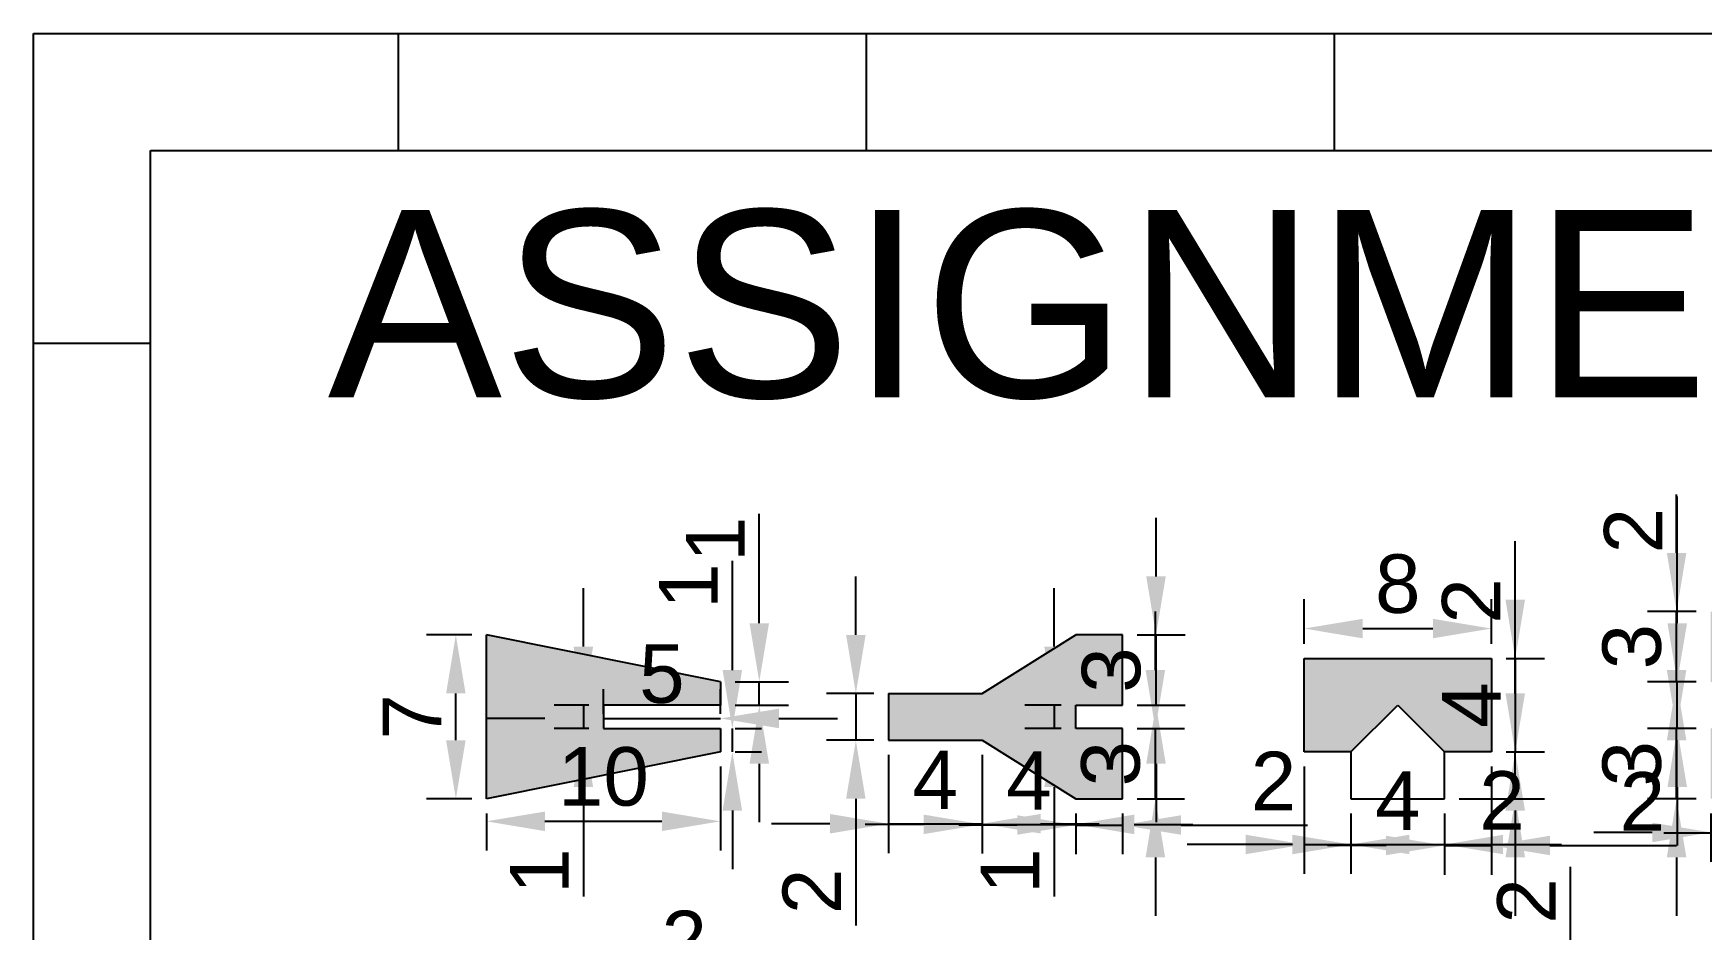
# Model space of a CAD drawing. Header units: millimetres. Extents: x 2695 to 2807, y 1181 to 1327.
# Drawn here: x 2695.4 to 2766.6, y 1288.8 to 1327.1 of the extents above; entities that cross this region are included whole.
import ezdxf

# ---------------------------------------------------------------- set-up
doc = ezdxf.new("R2010")
doc.units = ezdxf.units.MM
doc.styles.get("Standard").update_dxf_attribs({"font": 'arial.ttf'})
doc.dimstyles.new('ISO-25', dxfattribs={"dimtxt": 2.5, "dimasz": 2.5, "dimexe": 1.25, "dimexo": 0.625, "dimtad": 1, "dimtxsty": 'Standard', "dimcen": 2.5, "dimadec": 0, "dimazin": 0, "dimtfac": 1, "dimtmove": 0, "dimatfit": 3, "dimfxl": 1, "dimarcsym": 0})

# ---------------------------------------------------------------- blocks, each defined once
blk = doc.blocks.new('*D4')
at = {"color": 0, "lineweight": -2, "transparency": 16777216}
for p, q in [((2714.713, 1286.181), (2714.713, 1287.707)), ((2716.713, 1286.181), (2716.713, 1287.707)), ((2712.213, 1286.457), (2709.713, 1286.457)), ((2714.713, 1286.457), (2716.713, 1286.457)), ((2719.213, 1286.457), (2724.619, 1286.457))]:
    blk.add_line(p, q, dxfattribs=at)
at = {"color": 0, "transparency": 16777216}
for points in [[(2712.213, 1286.874), (2712.213, 1286.041), (2714.713, 1286.457)], [(2719.213, 1286.874), (2719.213, 1286.041), (2716.713, 1286.457)]]:
    blk.add_solid(points, dxfattribs=at)
at = {"layer": 'Defpoints', "color": 0, "transparency": 16777216}
for p in [(2716.713, 1286.457), (2714.713, 1285.556), (2716.713, 1285.556)]:
    blk.add_point(p, dxfattribs=at)
at = {"color": 0, "transparency": 16777216, "insert": (2723.166, 1288.337), "char_height": 2.5, "attachment_point": 5}
blk.add_mtext('2', dxfattribs=at)
blk = doc.blocks.new('*D19')
at = {"color": 0, "lineweight": -2, "transparency": 16777216}
for p, q in [((2761.036, 1286.056), (2761.036, 1291.462)), ((2760.989, 1283.556), (2762.286, 1283.556)), ((2761.036, 1281.556), (2761.036, 1283.556)), ((2758.989, 1281.556), (2762.286, 1281.556)), ((2761.036, 1279.056), (2761.036, 1276.556))]:
    blk.add_line(p, q, dxfattribs=at)
at = {"color": 0, "transparency": 16777216}
for points in [[(2760.619, 1286.056), (2761.452, 1286.056), (2761.036, 1283.556)], [(2760.619, 1279.056), (2761.452, 1279.056), (2761.036, 1281.556)]]:
    blk.add_solid(points, dxfattribs=at)
at = {"layer": 'Defpoints', "color": 0, "transparency": 16777216}
for p in [(2760.364, 1283.556), (2761.036, 1283.556), (2758.364, 1281.556)]:
    blk.add_point(p, dxfattribs=at)
at = {"color": 0, "transparency": 16777216, "insert": (2759.155, 1290.009), "char_height": 2.5, "attachment_point": 5, "rotation": 90}
blk.add_mtext('2', dxfattribs=at)
blk = doc.blocks.new('*D33')
at = {"color": 0, "lineweight": -2, "transparency": 16777216}
for p, q in [((2714.088, 1301.368), (2712.158, 1301.368)), ((2713.408, 1296.868), (2713.408, 1298.868)), ((2714.088, 1294.368), (2712.158, 1294.368))]:
    blk.add_line(p, q, dxfattribs=at)
at = {"color": 0, "transparency": 16777216}
for points in [[(2712.992, 1298.868), (2713.825, 1298.868), (2713.408, 1301.368)], [(2712.992, 1296.868), (2713.825, 1296.868), (2713.408, 1294.368)]]:
    blk.add_solid(points, dxfattribs=at)
at = {"layer": 'Defpoints', "color": 0, "transparency": 16777216}
for p in [(2713.408, 1301.368), (2714.713, 1301.368), (2714.713, 1294.368)]:
    blk.add_point(p, dxfattribs=at)
at = {"color": 0, "transparency": 16777216, "insert": (2711.533, 1297.868), "char_height": 2.5, "attachment_point": 5, "rotation": 90}
blk.add_mtext('7', dxfattribs=at)
blk = doc.blocks.new('*D34')
at = {"color": 0, "lineweight": -2, "transparency": 16777216}
for p, q in [((2724.713, 1295.743), (2724.713, 1292.157)), ((2714.713, 1293.743), (2714.713, 1292.157)), ((2717.213, 1293.407), (2722.213, 1293.407))]:
    blk.add_line(p, q, dxfattribs=at)
at = {"color": 0, "transparency": 16777216}
for points in [[(2717.213, 1293.823), (2717.213, 1292.99), (2714.713, 1293.407)], [(2722.213, 1293.823), (2722.213, 1292.99), (2724.713, 1293.407)]]:
    blk.add_solid(points, dxfattribs=at)
at = {"layer": 'Defpoints', "color": 0, "transparency": 16777216}
for p in [(2724.713, 1296.368), (2714.713, 1294.368), (2724.713, 1293.407)]:
    blk.add_point(p, dxfattribs=at)
at = {"color": 0, "transparency": 16777216, "insert": (2719.713, 1295.308), "char_height": 2.5, "attachment_point": 5}
blk.add_mtext('10', dxfattribs=at)
blk = doc.blocks.new('*D35')
at = {"color": 0, "lineweight": -2, "transparency": 16777216}
for p, q in [((2725.223, 1299.868), (2725.223, 1304.539)), ((2725.223, 1296.368), (2725.223, 1297.368)), ((2725.338, 1297.368), (2726.473, 1297.368)), ((2725.338, 1296.368), (2726.473, 1296.368)), ((2725.223, 1293.868), (2725.223, 1291.368))]:
    blk.add_line(p, q, dxfattribs=at)
at = {"color": 0, "transparency": 16777216}
for points in [[(2724.807, 1299.868), (2725.64, 1299.868), (2725.223, 1297.368)], [(2724.807, 1293.868), (2725.64, 1293.868), (2725.223, 1296.368)]]:
    blk.add_solid(points, dxfattribs=at)
at = {"layer": 'Defpoints', "color": 0, "transparency": 16777216}
for p in [(2724.713, 1297.368), (2725.223, 1297.368), (2724.713, 1296.368)]:
    blk.add_point(p, dxfattribs=at)
at = {"color": 0, "transparency": 16777216, "insert": (2723.343, 1303.454), "char_height": 2.5, "attachment_point": 5, "rotation": 90}
blk.add_mtext('1', dxfattribs=at)
blk = doc.blocks.new('*D36')
at = {"color": 0, "lineweight": -2, "transparency": 16777216}
for p, q in [((2726.374, 1301.868), (2726.374, 1306.539)), ((2725.338, 1299.368), (2727.624, 1299.368)), ((2726.374, 1298.368), (2726.374, 1299.368)), ((2725.338, 1298.368), (2727.624, 1298.368)), ((2726.374, 1295.868), (2726.374, 1293.368))]:
    blk.add_line(p, q, dxfattribs=at)
at = {"color": 0, "transparency": 16777216}
for points in [[(2725.958, 1301.868), (2726.791, 1301.868), (2726.374, 1299.368)], [(2725.958, 1295.868), (2726.791, 1295.868), (2726.374, 1298.368)]]:
    blk.add_solid(points, dxfattribs=at)
at = {"layer": 'Defpoints', "color": 0, "transparency": 16777216}
for p in [(2724.713, 1299.368), (2726.374, 1299.368), (2724.713, 1298.368)]:
    blk.add_point(p, dxfattribs=at)
at = {"color": 0, "transparency": 16777216, "insert": (2724.494, 1305.454), "char_height": 2.5, "attachment_point": 5, "rotation": 90}
blk.add_mtext('1', dxfattribs=at)
blk = doc.blocks.new('*D37')
at = {"color": 0, "lineweight": -2, "transparency": 16777216}
for p, q in [((2719.713, 1297.993), (2719.713, 1299.051)), ((2724.713, 1297.993), (2724.713, 1299.051)), ((2717.213, 1297.801), (2714.713, 1297.801)), ((2719.713, 1297.801), (2724.713, 1297.801)), ((2727.213, 1297.801), (2729.713, 1297.801))]:
    blk.add_line(p, q, dxfattribs=at)
at = {"color": 0, "transparency": 16777216}
for points in [[(2717.213, 1298.218), (2717.213, 1297.384), (2719.713, 1297.801)], [(2727.213, 1298.218), (2727.213, 1297.384), (2724.713, 1297.801)]]:
    blk.add_solid(points, dxfattribs=at)
at = {"layer": 'Defpoints', "color": 0, "transparency": 16777216}
for p in [(2724.713, 1297.801), (2719.713, 1297.368), (2724.713, 1297.368)]:
    blk.add_point(p, dxfattribs=at)
at = {"color": 0, "transparency": 16777216, "insert": (2722.213, 1299.697), "char_height": 2.5, "attachment_point": 5}
blk.add_mtext('5', dxfattribs=at)
blk = doc.blocks.new('*D38')
at = {"color": 0, "lineweight": -2, "transparency": 16777216}
for p, q in [((2718.858, 1300.868), (2718.858, 1303.368)), ((2719.088, 1298.368), (2717.608, 1298.368)), ((2718.858, 1298.368), (2718.858, 1297.368)), ((2719.088, 1297.368), (2717.608, 1297.368)), ((2718.858, 1294.868), (2718.858, 1290.197))]:
    blk.add_line(p, q, dxfattribs=at)
at = {"color": 0, "transparency": 16777216}
for points in [[(2718.441, 1300.868), (2719.274, 1300.868), (2718.858, 1298.368)], [(2718.441, 1294.868), (2719.274, 1294.868), (2718.858, 1297.368)]]:
    blk.add_solid(points, dxfattribs=at)
at = {"layer": 'Defpoints', "color": 0, "transparency": 16777216}
for p in [(2719.713, 1298.368), (2718.858, 1297.368), (2719.713, 1297.368)]:
    blk.add_point(p, dxfattribs=at)
at = {"color": 0, "transparency": 16777216, "insert": (2716.978, 1291.283), "char_height": 2.5, "attachment_point": 5, "rotation": 90}
blk.add_mtext('1', dxfattribs=at)
blk = doc.blocks.new('*D39')
at = {"color": 0, "lineweight": -2, "transparency": 16777216}
for p, q in [((2730.5, 1301.368), (2730.5, 1303.868)), ((2731.27, 1298.868), (2729.25, 1298.868)), ((2730.5, 1298.868), (2730.5, 1296.868)), ((2731.27, 1296.868), (2729.25, 1296.868)), ((2730.5, 1294.368), (2730.5, 1288.962))]:
    blk.add_line(p, q, dxfattribs=at)
at = {"color": 0, "transparency": 16777216}
for points in [[(2730.083, 1301.368), (2730.917, 1301.368), (2730.5, 1298.868)], [(2730.083, 1294.368), (2730.917, 1294.368), (2730.5, 1296.868)]]:
    blk.add_solid(points, dxfattribs=at)
at = {"layer": 'Defpoints', "color": 0, "transparency": 16777216}
for p in [(2731.895, 1298.868), (2730.5, 1296.868), (2731.895, 1296.868)]:
    blk.add_point(p, dxfattribs=at)
at = {"color": 0, "transparency": 16777216, "insert": (2728.62, 1290.415), "char_height": 2.5, "attachment_point": 5, "rotation": 90}
blk.add_mtext('2', dxfattribs=at)
blk = doc.blocks.new('*D40')
at = {"color": 0, "lineweight": -2, "transparency": 16777216}
for p, q in [((2731.895, 1296.243), (2731.895, 1292.054)), ((2735.895, 1296.243), (2735.895, 1292.054)), ((2729.395, 1293.304), (2726.895, 1293.304)), ((2731.895, 1293.304), (2735.895, 1293.304)), ((2738.395, 1293.304), (2740.895, 1293.304))]:
    blk.add_line(p, q, dxfattribs=at)
at = {"color": 0, "transparency": 16777216}
for points in [[(2729.395, 1293.721), (2729.395, 1292.887), (2731.895, 1293.304)], [(2738.395, 1293.721), (2738.395, 1292.887), (2735.895, 1293.304)]]:
    blk.add_solid(points, dxfattribs=at)
at = {"layer": 'Defpoints', "color": 0, "transparency": 16777216}
for p in [(2731.895, 1296.868), (2735.895, 1296.868), (2735.895, 1293.304)]:
    blk.add_point(p, dxfattribs=at)
at = {"color": 0, "transparency": 16777216, "insert": (2733.895, 1295.179), "char_height": 2.5, "attachment_point": 5}
blk.add_mtext('4', dxfattribs=at)
blk = doc.blocks.new('*D41')
at = {"color": 0, "lineweight": -2, "transparency": 16777216}
for p, q in [((2735.895, 1296.243), (2735.895, 1292.027)), ((2733.395, 1293.277), (2730.895, 1293.277)), ((2735.895, 1293.277), (2739.895, 1293.277)), ((2739.895, 1293.743), (2739.895, 1292.027)), ((2742.395, 1293.277), (2744.895, 1293.277))]:
    blk.add_line(p, q, dxfattribs=at)
at = {"color": 0, "transparency": 16777216}
for points in [[(2733.395, 1293.694), (2733.395, 1292.86), (2735.895, 1293.277)], [(2742.395, 1293.694), (2742.395, 1292.86), (2739.895, 1293.277)]]:
    blk.add_solid(points, dxfattribs=at)
at = {"layer": 'Defpoints', "color": 0, "transparency": 16777216}
for p in [(2735.895, 1296.868), (2739.895, 1294.368), (2739.895, 1293.277)]:
    blk.add_point(p, dxfattribs=at)
at = {"color": 0, "transparency": 16777216, "insert": (2737.895, 1295.152), "char_height": 2.5, "attachment_point": 5}
blk.add_mtext('4', dxfattribs=at)
blk = doc.blocks.new('*D42')
at = {"color": 0, "lineweight": -2, "transparency": 16777216}
for p, q in [((2737.395, 1293.25), (2734.895, 1293.25)), ((2739.895, 1293.743), (2739.895, 1292)), ((2739.895, 1293.25), (2741.895, 1293.25)), ((2741.895, 1293.743), (2741.895, 1292)), ((2744.395, 1293.25), (2749.801, 1293.25))]:
    blk.add_line(p, q, dxfattribs=at)
at = {"color": 0, "transparency": 16777216}
for points in [[(2737.395, 1293.666), (2737.395, 1292.833), (2739.895, 1293.25)], [(2744.395, 1293.666), (2744.395, 1292.833), (2741.895, 1293.25)]]:
    blk.add_solid(points, dxfattribs=at)
at = {"layer": 'Defpoints', "color": 0, "transparency": 16777216}
for p in [(2739.895, 1294.368), (2741.895, 1294.368), (2741.895, 1293.25)]:
    blk.add_point(p, dxfattribs=at)
at = {"color": 0, "transparency": 16777216, "insert": (2748.348, 1295.13), "char_height": 2.5, "attachment_point": 5}
blk.add_mtext('2', dxfattribs=at)
blk = doc.blocks.new('*D43')
at = {"color": 0, "lineweight": -2, "transparency": 16777216}
for p, q in [((2743.299, 1299.868), (2743.299, 1302.368)), ((2742.52, 1297.368), (2744.549, 1297.368)), ((2743.299, 1294.368), (2743.299, 1297.368)), ((2742.52, 1294.368), (2744.549, 1294.368)), ((2743.299, 1291.868), (2743.299, 1289.368))]:
    blk.add_line(p, q, dxfattribs=at)
at = {"color": 0, "transparency": 16777216}
for points in [[(2742.882, 1299.868), (2743.715, 1299.868), (2743.299, 1297.368)], [(2742.882, 1291.868), (2743.715, 1291.868), (2743.299, 1294.368)]]:
    blk.add_solid(points, dxfattribs=at)
at = {"layer": 'Defpoints', "color": 0, "transparency": 16777216}
for p in [(2741.895, 1297.368), (2743.299, 1297.368), (2741.895, 1294.368)]:
    blk.add_point(p, dxfattribs=at)
at = {"color": 0, "transparency": 16777216, "insert": (2741.396, 1295.868), "char_height": 2.5, "attachment_point": 5, "rotation": 90}
blk.add_mtext('3', dxfattribs=at)
blk = doc.blocks.new('*D44')
at = {"color": 0, "lineweight": -2, "transparency": 16777216}
for p, q in [((2738.969, 1300.868), (2738.969, 1303.368)), ((2739.27, 1298.368), (2737.719, 1298.368)), ((2738.969, 1298.368), (2738.969, 1297.368)), ((2739.27, 1297.368), (2737.719, 1297.368)), ((2738.969, 1294.868), (2738.969, 1290.197))]:
    blk.add_line(p, q, dxfattribs=at)
at = {"color": 0, "transparency": 16777216}
for points in [[(2738.552, 1300.868), (2739.386, 1300.868), (2738.969, 1298.368)], [(2738.552, 1294.868), (2739.386, 1294.868), (2738.969, 1297.368)]]:
    blk.add_solid(points, dxfattribs=at)
at = {"layer": 'Defpoints', "color": 0, "transparency": 16777216}
for p in [(2739.895, 1298.368), (2738.969, 1297.368), (2739.895, 1297.368)]:
    blk.add_point(p, dxfattribs=at)
at = {"color": 0, "transparency": 16777216, "insert": (2737.089, 1291.283), "char_height": 2.5, "attachment_point": 5, "rotation": 90}
blk.add_mtext('1', dxfattribs=at)
blk = doc.blocks.new('*D45')
at = {"color": 0, "lineweight": -2, "transparency": 16777216}
for p, q in [((2743.326, 1303.868), (2743.326, 1306.368)), ((2742.52, 1301.368), (2744.576, 1301.368)), ((2743.326, 1298.368), (2743.326, 1301.368)), ((2742.52, 1298.368), (2744.576, 1298.368)), ((2743.326, 1295.868), (2743.326, 1293.368))]:
    blk.add_line(p, q, dxfattribs=at)
at = {"color": 0, "transparency": 16777216}
for points in [[(2742.909, 1303.868), (2743.743, 1303.868), (2743.326, 1301.368)], [(2742.909, 1295.868), (2743.743, 1295.868), (2743.326, 1298.368)]]:
    blk.add_solid(points, dxfattribs=at)
at = {"layer": 'Defpoints', "color": 0, "transparency": 16777216}
for p in [(2741.895, 1301.368), (2743.326, 1301.368), (2741.895, 1298.368)]:
    blk.add_point(p, dxfattribs=at)
at = {"color": 0, "transparency": 16777216, "insert": (2741.424, 1299.868), "char_height": 2.5, "attachment_point": 5, "rotation": 90}
blk.add_mtext('3', dxfattribs=at)
blk = doc.blocks.new('*D46')
at = {"color": 0, "lineweight": -2, "transparency": 16777216}
for p, q in [((2749.657, 1300.993), (2749.657, 1302.89)), ((2757.657, 1300.993), (2757.657, 1302.89)), ((2752.157, 1301.64), (2755.157, 1301.64))]:
    blk.add_line(p, q, dxfattribs=at)
at = {"color": 0, "transparency": 16777216}
for points in [[(2752.157, 1302.056), (2752.157, 1301.223), (2749.657, 1301.64)], [(2755.157, 1302.056), (2755.157, 1301.223), (2757.657, 1301.64)]]:
    blk.add_solid(points, dxfattribs=at)
at = {"layer": 'Defpoints', "color": 0, "transparency": 16777216}
for p in [(2757.657, 1301.64), (2749.657, 1300.368), (2757.657, 1300.368)]:
    blk.add_point(p, dxfattribs=at)
at = {"color": 0, "transparency": 16777216, "insert": (2753.657, 1303.541), "char_height": 2.5, "attachment_point": 5}
blk.add_mtext('8', dxfattribs=at)
blk = doc.blocks.new('*D47')
at = {"color": 0, "lineweight": -2, "transparency": 16777216}
for p, q in [((2758.676, 1302.868), (2758.676, 1305.368)), ((2758.282, 1300.368), (2759.926, 1300.368)), ((2758.676, 1300.368), (2758.676, 1296.368)), ((2758.282, 1296.368), (2759.926, 1296.368)), ((2758.676, 1293.868), (2758.676, 1291.368))]:
    blk.add_line(p, q, dxfattribs=at)
at = {"color": 0, "transparency": 16777216}
for points in [[(2758.259, 1302.868), (2759.093, 1302.868), (2758.676, 1300.368)], [(2758.259, 1293.868), (2759.093, 1293.868), (2758.676, 1296.368)]]:
    blk.add_solid(points, dxfattribs=at)
at = {"layer": 'Defpoints', "color": 0, "transparency": 16777216}
for p in [(2757.657, 1300.368), (2757.657, 1296.368), (2758.676, 1296.368)]:
    blk.add_point(p, dxfattribs=at)
at = {"color": 0, "transparency": 16777216, "insert": (2756.801, 1298.368), "char_height": 2.5, "attachment_point": 5, "rotation": 90}
blk.add_mtext('4', dxfattribs=at)
blk = doc.blocks.new('*D48')
at = {"color": 0, "lineweight": -2, "transparency": 16777216}
for p, q in [((2751.657, 1293.743), (2751.657, 1291.167)), ((2755.657, 1293.743), (2755.657, 1291.167)), ((2749.157, 1292.417), (2746.657, 1292.417)), ((2751.657, 1292.417), (2755.657, 1292.417)), ((2758.157, 1292.417), (2760.657, 1292.417))]:
    blk.add_line(p, q, dxfattribs=at)
at = {"color": 0, "transparency": 16777216}
for points in [[(2749.157, 1292.834), (2749.157, 1292.001), (2751.657, 1292.417)], [(2758.157, 1292.834), (2758.157, 1292.001), (2755.657, 1292.417)]]:
    blk.add_solid(points, dxfattribs=at)
at = {"layer": 'Defpoints', "color": 0, "transparency": 16777216}
for p in [(2751.657, 1294.368), (2755.657, 1294.368), (2755.657, 1292.417)]:
    blk.add_point(p, dxfattribs=at)
at = {"color": 0, "transparency": 16777216, "insert": (2753.657, 1294.292), "char_height": 2.5, "attachment_point": 5}
blk.add_mtext('4', dxfattribs=at)
blk = doc.blocks.new('*D49')
at = {"color": 0, "lineweight": -2, "transparency": 16777216}
for p, q in [((2757.657, 1295.743), (2757.657, 1291.126)), ((2755.657, 1293.743), (2755.657, 1291.126)), ((2753.157, 1292.376), (2750.657, 1292.376)), ((2755.657, 1292.376), (2757.657, 1292.376)), ((2760.157, 1292.376), (2765.563, 1292.376))]:
    blk.add_line(p, q, dxfattribs=at)
at = {"color": 0, "transparency": 16777216}
for points in [[(2753.157, 1292.792), (2753.157, 1291.959), (2755.657, 1292.376)], [(2760.157, 1292.792), (2760.157, 1291.959), (2757.657, 1292.376)]]:
    blk.add_solid(points, dxfattribs=at)
at = {"layer": 'Defpoints', "color": 0, "transparency": 16777216}
for p in [(2757.657, 1296.368), (2755.657, 1294.368), (2757.657, 1292.376)]:
    blk.add_point(p, dxfattribs=at)
at = {"color": 0, "transparency": 16777216, "insert": (2764.11, 1294.256), "char_height": 2.5, "attachment_point": 5}
blk.add_mtext('2', dxfattribs=at)
blk = doc.blocks.new('*D50')
at = {"color": 0, "lineweight": -2, "transparency": 16777216}
for p, q in [((2758.676, 1298.868), (2758.676, 1304.274)), ((2758.282, 1296.368), (2759.926, 1296.368)), ((2758.676, 1294.368), (2758.676, 1296.368)), ((2756.282, 1294.368), (2759.926, 1294.368)), ((2758.676, 1291.868), (2758.676, 1289.368))]:
    blk.add_line(p, q, dxfattribs=at)
at = {"color": 0, "transparency": 16777216}
for points in [[(2758.26, 1298.868), (2759.093, 1298.868), (2758.676, 1296.368)], [(2758.26, 1291.868), (2759.093, 1291.868), (2758.676, 1294.368)]]:
    blk.add_solid(points, dxfattribs=at)
at = {"layer": 'Defpoints', "color": 0, "transparency": 16777216}
for p in [(2757.657, 1296.368), (2758.676, 1296.368), (2755.657, 1294.368)]:
    blk.add_point(p, dxfattribs=at)
at = {"color": 0, "transparency": 16777216, "insert": (2756.796, 1302.821), "char_height": 2.5, "attachment_point": 5, "rotation": 90}
blk.add_mtext('2', dxfattribs=at)
blk = doc.blocks.new('*D51')
at = {"color": 0, "lineweight": -2, "transparency": 16777216}
for p, q in [((2749.657, 1295.743), (2749.657, 1291.167)), ((2751.657, 1293.743), (2751.657, 1291.167)), ((2747.157, 1292.417), (2744.657, 1292.417)), ((2749.657, 1292.417), (2751.657, 1292.417)), ((2754.157, 1292.417), (2759.563, 1292.417))]:
    blk.add_line(p, q, dxfattribs=at)
at = {"color": 0, "transparency": 16777216}
for points in [[(2747.157, 1292.834), (2747.157, 1292.001), (2749.657, 1292.417)], [(2754.157, 1292.834), (2754.157, 1292.001), (2751.657, 1292.417)]]:
    blk.add_solid(points, dxfattribs=at)
at = {"layer": 'Defpoints', "color": 0, "transparency": 16777216}
for p in [(2749.657, 1296.368), (2751.657, 1294.368), (2751.657, 1292.417)]:
    blk.add_point(p, dxfattribs=at)
at = {"color": 0, "transparency": 16777216, "insert": (2758.11, 1294.297), "char_height": 2.5, "attachment_point": 5}
blk.add_mtext('2', dxfattribs=at)
blk = doc.blocks.new('*D52')
at = {"color": 0, "lineweight": -2, "transparency": 16777216}
for p, q in [((2770.03, 1293.743), (2770.03, 1291.656)), ((2772.03, 1293.743), (2772.03, 1291.656)), ((2767.53, 1292.906), (2765.03, 1292.906)), ((2770.03, 1292.906), (2772.03, 1292.906)), ((2774.53, 1292.906), (2779.935, 1292.906))]:
    blk.add_line(p, q, dxfattribs=at)
at = {"color": 0, "transparency": 16777216}
for points in [[(2767.53, 1293.323), (2767.53, 1292.49), (2770.03, 1292.906)], [(2774.53, 1293.323), (2774.53, 1292.49), (2772.03, 1292.906)]]:
    blk.add_solid(points, dxfattribs=at)
at = {"layer": 'Defpoints', "color": 0, "transparency": 16777216}
for p in [(2770.03, 1294.368), (2772.03, 1294.368), (2772.03, 1292.906)]:
    blk.add_point(p, dxfattribs=at)
at = {"color": 0, "transparency": 16777216, "insert": (2778.482, 1294.786), "char_height": 2.5, "attachment_point": 5}
blk.add_mtext('2', dxfattribs=at)
blk = doc.blocks.new('*D54')
at = {"color": 0, "lineweight": -2, "transparency": 16777216}
for p, q in [((2767.03, 1293.743), (2767.03, 1291.684)), ((2770.03, 1293.743), (2770.03, 1291.684)), ((2764.53, 1292.934), (2762.03, 1292.934)), ((2770.03, 1292.934), (2767.03, 1292.934)), ((2772.53, 1292.934), (2775.03, 1292.934))]:
    blk.add_line(p, q, dxfattribs=at)
at = {"color": 0, "transparency": 16777216}
for points in [[(2764.53, 1293.351), (2764.53, 1292.517), (2767.03, 1292.934)], [(2772.53, 1293.351), (2772.53, 1292.517), (2770.03, 1292.934)]]:
    blk.add_solid(points, dxfattribs=at)
at = {"layer": 'Defpoints', "color": 0, "transparency": 16777216}
for p in [(2767.03, 1294.368), (2770.03, 1294.368), (2767.03, 1292.934)]:
    blk.add_point(p, dxfattribs=at)
at = {"color": 0, "transparency": 16777216, "insert": (2768.53, 1294.836), "char_height": 2.5, "attachment_point": 5}
blk.add_mtext('3', dxfattribs=at)
blk = doc.blocks.new('*D55')
at = {"color": 0, "lineweight": -2, "transparency": 16777216}
for p, q in [((2765.571, 1299.868), (2765.571, 1302.368)), ((2766.405, 1297.368), (2764.321, 1297.368)), ((2765.571, 1294.368), (2765.571, 1297.368)), ((2766.405, 1294.368), (2764.321, 1294.368)), ((2765.571, 1291.868), (2765.571, 1289.368))]:
    blk.add_line(p, q, dxfattribs=at)
at = {"color": 0, "transparency": 16777216}
for points in [[(2765.154, 1299.868), (2765.987, 1299.868), (2765.571, 1297.368)], [(2765.154, 1291.868), (2765.987, 1291.868), (2765.571, 1294.368)]]:
    blk.add_solid(points, dxfattribs=at)
at = {"layer": 'Defpoints', "color": 0, "transparency": 16777216}
for p in [(2765.571, 1297.368), (2767.03, 1297.368), (2767.03, 1294.368)]:
    blk.add_point(p, dxfattribs=at)
at = {"color": 0, "transparency": 16777216, "insert": (2763.668, 1295.868), "char_height": 2.5, "attachment_point": 5, "rotation": 90}
blk.add_mtext('3', dxfattribs=at)
blk = doc.blocks.new('*D56')
at = {"color": 0, "lineweight": -2, "transparency": 16777216}
for p, q in [((2765.598, 1301.868), (2765.598, 1307.274)), ((2766.405, 1299.368), (2764.348, 1299.368)), ((2765.598, 1297.368), (2765.598, 1299.368)), ((2766.405, 1297.368), (2764.348, 1297.368)), ((2765.598, 1294.868), (2765.598, 1292.368))]:
    blk.add_line(p, q, dxfattribs=at)
at = {"color": 0, "transparency": 16777216}
for points in [[(2765.182, 1301.868), (2766.015, 1301.868), (2765.598, 1299.368)], [(2765.182, 1294.868), (2766.015, 1294.868), (2765.598, 1297.368)]]:
    blk.add_solid(points, dxfattribs=at)
at = {"layer": 'Defpoints', "color": 0, "transparency": 16777216}
for p in [(2765.598, 1299.368), (2767.03, 1299.368), (2767.03, 1297.368)]:
    blk.add_point(p, dxfattribs=at)
at = {"color": 0, "transparency": 16777216, "insert": (2763.718, 1305.821), "char_height": 2.5, "attachment_point": 5, "rotation": 90}
blk.add_mtext('2', dxfattribs=at)
blk = doc.blocks.new('*D57')
at = {"color": 0, "lineweight": -2, "transparency": 16777216}
for p, q in [((2765.571, 1304.868), (2765.571, 1307.368)), ((2766.405, 1302.368), (2764.321, 1302.368)), ((2765.571, 1299.368), (2765.571, 1302.368)), ((2766.405, 1299.368), (2764.321, 1299.368)), ((2765.571, 1296.868), (2765.571, 1294.368))]:
    blk.add_line(p, q, dxfattribs=at)
at = {"color": 0, "transparency": 16777216}
for points in [[(2765.154, 1304.868), (2765.987, 1304.868), (2765.571, 1302.368)], [(2765.154, 1296.868), (2765.987, 1296.868), (2765.571, 1299.368)]]:
    blk.add_solid(points, dxfattribs=at)
at = {"layer": 'Defpoints', "color": 0, "transparency": 16777216}
for p in [(2765.571, 1302.368), (2767.03, 1302.368), (2767.03, 1299.368)]:
    blk.add_point(p, dxfattribs=at)
at = {"color": 0, "transparency": 16777216, "insert": (2763.668, 1300.868), "char_height": 2.5, "attachment_point": 5, "rotation": 90}
blk.add_mtext('3', dxfattribs=at)

msp = doc.modelspace()

# ---------------------------------------------------------------- hatches: boundary and pattern name
h = msp.add_hatch(color=256)
h.set_gradient(color1=(147, 149, 152), tint=1, name='CYLINDER')
h.paths.add_polyline_path([(2714.713, 1294.368), (2724.713, 1296.368), (2724.713, 1297.368), (2719.713, 1297.368), (2719.713, 1298.368), (2724.713, 1298.368), (2724.713, 1299.368), (2714.713, 1301.368)])
h.paths.add_polyline_path([(2735.895, 1298.868), (2731.895, 1298.868), (2731.895, 1296.868), (2735.895, 1296.868), (2739.895, 1294.368), (2741.895, 1294.368), (2741.895, 1297.368), (2739.895, 1297.368), (2739.895, 1298.368), (2741.895, 1298.368), (2741.895, 1301.368), (2739.895, 1301.368)])
h.paths.add_polyline_path([(2749.657, 1296.368), (2751.657, 1296.368), (2753.657, 1298.368), (2755.657, 1296.368), (2757.657, 1296.368), (2757.657, 1300.368), (2749.657, 1300.368)])
h.paths.add_polyline_path([(2769.03, 1298.368), (2767.03, 1297.368), (2767.03, 1294.368), (2770.03, 1294.368), (2771.03, 1296.368), (2772.03, 1294.368), (2775.03, 1294.368), (2775.03, 1297.368), (2773.03, 1298.368), (2775.03, 1299.368), (2775.03, 1302.368), (2772.03, 1302.368), (2771.03, 1300.368), (2770.03, 1302.368), (2767.03, 1302.368), (2767.03, 1299.368)])
h.paths.add_polyline_path([(2716.713, 1285.556), (2714.713, 1285.556), (2714.713, 1275.556), (2722.713, 1275.556), (2722.713, 1279.556), (2720.713, 1279.556), (2718.713, 1277.556), (2716.713, 1277.556)])
h.paths.add_polyline_path([(2738.193, 1281.556), (2744.193, 1281.556), (2744.193, 1283.556), (2734.193, 1283.556), (2734.193, 1275.556), (2744.193, 1275.556), (2744.193, 1277.556), (2738.193, 1277.556), (2736.193, 1279.556)])
h.paths.add_polyline_path([(2758.364, 1281.556), (2756.364, 1283.556), (2754.364, 1283.556), (2754.364, 1279.556), (2756.364, 1277.556), (2754.364, 1277.556), (2754.364, 1275.556), (2762.364, 1275.556), (2762.364, 1277.556), (2760.364, 1277.556), (2762.364, 1279.556), (2762.364, 1283.556), (2760.364, 1283.556)])
h.paths.add_polyline_path([(2775.007, 1279.556), (2777.007, 1281.556), (2779.007, 1281.556), (2779.007, 1282.556), (2781.007, 1282.556), (2781.007, 1281.556), (2783.007, 1281.556), (2783.007, 1283.556), (2773.007, 1283.556), (2773.007, 1281.556), (2775.007, 1281.556), (2773.007, 1279.556), (2775.007, 1277.556), (2773.007, 1277.556), (2773.007, 1275.556), (2783.007, 1275.556), (2783.007, 1277.556), (2781.007, 1277.556), (2781.007, 1276.556), (2779.007, 1276.556), (2779.007, 1277.556), (2777.007, 1277.556)])
h.paths.add_polyline_path([(2759.416, 1296.834), (2759.416, 1300.027), (2754.264, 1300.027), (2754.264, 1296.834)], flags=9)
h.paths.add_polyline_path([(2718.085, 1279.966), (2718.085, 1283.158), (2712.933, 1283.158), (2712.933, 1279.966)], flags=9)
h.paths.add_polyline_path([(2724.362, 1276.022), (2724.362, 1279.214), (2719.21, 1279.214), (2719.21, 1276.022)], flags=9)
h.paths.add_polyline_path([(2717.123, 1274.042), (2720.316, 1274.042), (2720.316, 1279.194), (2717.123, 1279.194)], flags=9)
h.paths.add_polyline_path([(2743.091, 1275.61), (2746.283, 1275.61), (2746.283, 1280.762), (2743.091, 1280.762)], flags=9)
h.paths.add_polyline_path([(2756.83, 1275.939), (2760.022, 1275.939), (2760.022, 1281.09), (2756.83, 1281.09)], flags=24)
h.paths.add_polyline_path([(2761.776, 1288.454), (2761.776, 1291.646), (2756.624, 1291.646), (2756.624, 1288.454)], flags=9)
h.paths.add_polyline_path([(2764.999, 1281.266), (2768.191, 1281.266), (2768.191, 1286.418), (2764.999, 1286.418)], flags=9)
h.paths.add_polyline_path([(2784.206, 1282.454), (2784.206, 1285.646), (2779.054, 1285.646), (2779.054, 1282.454)], flags=9)
h.paths.add_polyline_path([(2775.333, 1274.38), (2780.468, 1274.38), (2780.468, 1279.532), (2775.333, 1279.532)], flags=9)

# ---------------------------------------------------------------- linework, layer by layer
for p, q in [((2710.955, 1322.059), (2710.955, 1327.059)), ((2730.955, 1322.059), (2730.955, 1327.059)), ((2750.955, 1322.059), (2750.955, 1327.059)), ((2700.356, 1313.819), (2695.356, 1313.819)), ((2714.713, 1294.368), (2714.713, 1301.368)), ((2724.713, 1299.368), (2714.713, 1301.368)), ((2735.895, 1298.868), (2739.895, 1301.368)), ((2741.895, 1301.368), (2739.895, 1301.368)), ((2741.895, 1298.368), (2741.895, 1301.368)), ((2749.657, 1296.368), (2749.657, 1300.368)), ((2749.657, 1300.368), (2757.657, 1300.368)), ((2757.657, 1300.368), (2757.657, 1296.368)), ((2724.713, 1299.368), (2724.713, 1298.368)), ((2731.895, 1298.868), (2731.895, 1296.868)), ((2731.895, 1298.868), (2735.895, 1298.868)), ((2724.713, 1298.368), (2719.713, 1298.368)), ((2719.713, 1298.368), (2719.713, 1297.368)), ((2739.895, 1297.368), (2739.895, 1298.368)), ((2739.895, 1298.368), (2741.895, 1298.368)), ((2751.657, 1296.368), (2753.657, 1298.368)), ((2753.657, 1298.368), (2755.657, 1296.368)), ((2719.713, 1297.368), (2724.713, 1297.368)), ((2724.713, 1297.368), (2724.713, 1296.368)), ((2731.895, 1296.868), (2735.895, 1296.868)), ((2735.895, 1296.868), (2739.895, 1294.368)), ((2741.895, 1297.368), (2739.895, 1297.368)), ((2741.895, 1294.368), (2741.895, 1297.368)), ((2724.713, 1296.368), (2714.713, 1294.368)), ((2751.657, 1296.368), (2749.657, 1296.368)), ((2751.657, 1296.368), (2751.657, 1294.368)), ((2757.657, 1296.368), (2755.657, 1296.368)), ((2755.657, 1294.368), (2755.657, 1296.368)), ((2739.895, 1294.368), (2741.895, 1294.368)), ((2751.657, 1294.368), (2755.657, 1294.368))]:
    msp.add_line(p, q)
for points in [[(2695.356, 1327.059), (2806.554, 1327.059), (2806.554, 1180.58), (2695.356, 1180.58)], [(2700.356, 1322.059), (2801.554, 1322.059), (2801.554, 1185.58), (2700.356, 1185.58)]]:
    msp.add_lwpolyline(points, close=True)

# ---------------------------------------------------------------- texts
at = {"color": 133, "true_color": 0x7ad8d4}
msp.add_text('ASSIGNMENT 11', height=8, dxfattribs=at).set_placement((2707.931, 1311.511))

# ---------------------------------------------------------------- dimensions: what is measured, and where the dimension line sits
for base, p1, p2, picture, middle in [((2765.571, 1302.368), (2767.03, 1299.368), (2767.03, 1302.368), '*D57', (2763.668, 1300.868)), ((2765.598, 1299.368), (2767.03, 1297.368), (2767.03, 1299.368), '*D56', (2763.718, 1305.821)), ((2726.374, 1299.368), (2724.713, 1298.368), (2724.713, 1299.368), '*D36', (2724.494, 1305.454)), ((2743.326, 1301.368), (2741.895, 1298.368), (2741.895, 1301.368), '*D45', (2741.424, 1299.868)), ((2758.676, 1296.368), (2757.657, 1300.368), (2757.657, 1296.368), '*D47', (2756.801, 1298.368)), ((2725.223, 1297.368), (2724.713, 1296.368), (2724.713, 1297.368), '*D35', (2723.343, 1303.454)), ((2730.5, 1296.868), (2731.895, 1298.868), (2731.895, 1296.868), '*D39', (2728.62, 1290.415)), ((2758.676, 1296.368), (2755.657, 1294.368), (2757.657, 1296.368), '*D50', (2756.796, 1302.821)), ((2718.858, 1297.368), (2719.713, 1298.368), (2719.713, 1297.368), '*D38', (2716.978, 1291.283)), ((2738.969, 1297.368), (2739.895, 1298.368), (2739.895, 1297.368), '*D44', (2737.089, 1291.283)), ((2743.299, 1297.368), (2741.895, 1294.368), (2741.895, 1297.368), '*D43', (2741.396, 1295.868)), ((2765.571, 1297.368), (2767.03, 1294.368), (2767.03, 1297.368), '*D55', (2763.668, 1295.868)), ((2713.408, 1301.368), (2714.713, 1294.368), (2714.713, 1301.368), '*D33', (2711.533, 1297.868)), ((2761.036, 1283.556), (2758.364, 1281.556), (2760.364, 1283.556), '*D19', (2759.155, 1290.009))]:
    dim = msp.add_linear_dim(base=base, p1=p1, p2=p2, angle=90, dimstyle='ISO-25')
    dim.commit()
    dim.dimension.update_dxf_attribs({"geometry": picture, "text_midpoint": middle})
for base, p1, p2, picture, middle in [((2757.657, 1301.64), (2749.657, 1300.368), (2757.657, 1300.368), '*D46', (2753.657, 1303.541)), ((2724.713, 1297.801), (2719.713, 1297.368), (2724.713, 1297.368), '*D37', (2722.213, 1299.697)), ((2724.713, 1293.407), (2714.713, 1294.368), (2724.713, 1296.368), '*D34', (2719.713, 1295.308)), ((2735.895, 1293.304), (2731.895, 1296.868), (2735.895, 1296.868), '*D40', (2733.895, 1295.179)), ((2739.895, 1293.277), (2735.895, 1296.868), (2739.895, 1294.368), '*D41', (2737.895, 1295.152)), ((2741.895, 1293.25), (2739.895, 1294.368), (2741.895, 1294.368), '*D42', (2748.348, 1295.13)), ((2751.657, 1292.417), (2749.657, 1296.368), (2751.657, 1294.368), '*D51', (2758.11, 1294.297)), ((2757.657, 1292.376), (2755.657, 1294.368), (2757.657, 1296.368), '*D49', (2764.11, 1294.256)), ((2767.03, 1292.934), (2770.03, 1294.368), (2767.03, 1294.368), '*D54', (2768.53, 1294.836)), ((2772.03, 1292.906), (2770.03, 1294.368), (2772.03, 1294.368), '*D52', (2778.482, 1294.786)), ((2755.657, 1292.417), (2751.657, 1294.368), (2755.657, 1294.368), '*D48', (2753.657, 1294.292)), ((2716.713, 1286.457), (2714.713, 1285.556), (2716.713, 1285.556), '*D4', (2723.166, 1288.337))]:
    dim = msp.add_linear_dim(base=base, p1=p1, p2=p2, dimstyle='ISO-25')
    dim.commit()
    dim.dimension.update_dxf_attribs({"geometry": picture, "text_midpoint": middle})

doc.saveas('drawing.dxf')
